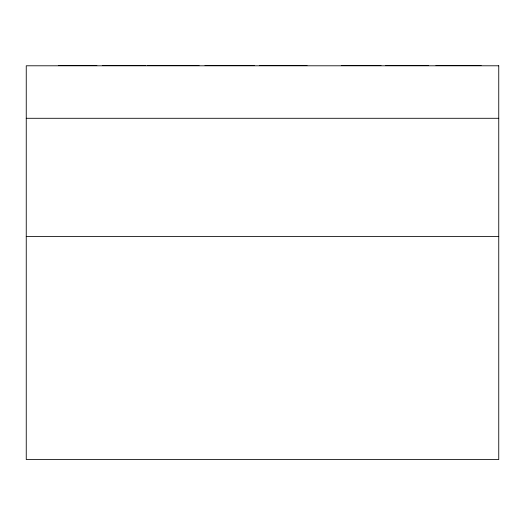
<?xml version="1.0" encoding="UTF-8"?>
<svg xmlns="http://www.w3.org/2000/svg" width="525" height="525" viewBox="0 0 525 525"><rect width="100%" height="100%" fill="white"/><g stroke="black" fill="none" stroke-linecap="round" stroke-linejoin="round"><path stroke-width="0.79" d="M58.354 65.461L96.862 65.461M102.309 65.461L145.346 65.461M147.151 65.461L199.027 65.461M205.019 65.461L254.218 65.461M259.665 65.461L307.02 65.461M341.591 65.461L380.986 65.461M385.803 65.461L428.256 65.461M435.967 65.461L481.097 65.461M26.25 118.289L498.75 118.289M26.25 236.414L498.75 236.414M498.75 65.789L26.25 65.789L26.25 459.539L498.75 459.539L498.75 65.789"/></g></svg>
